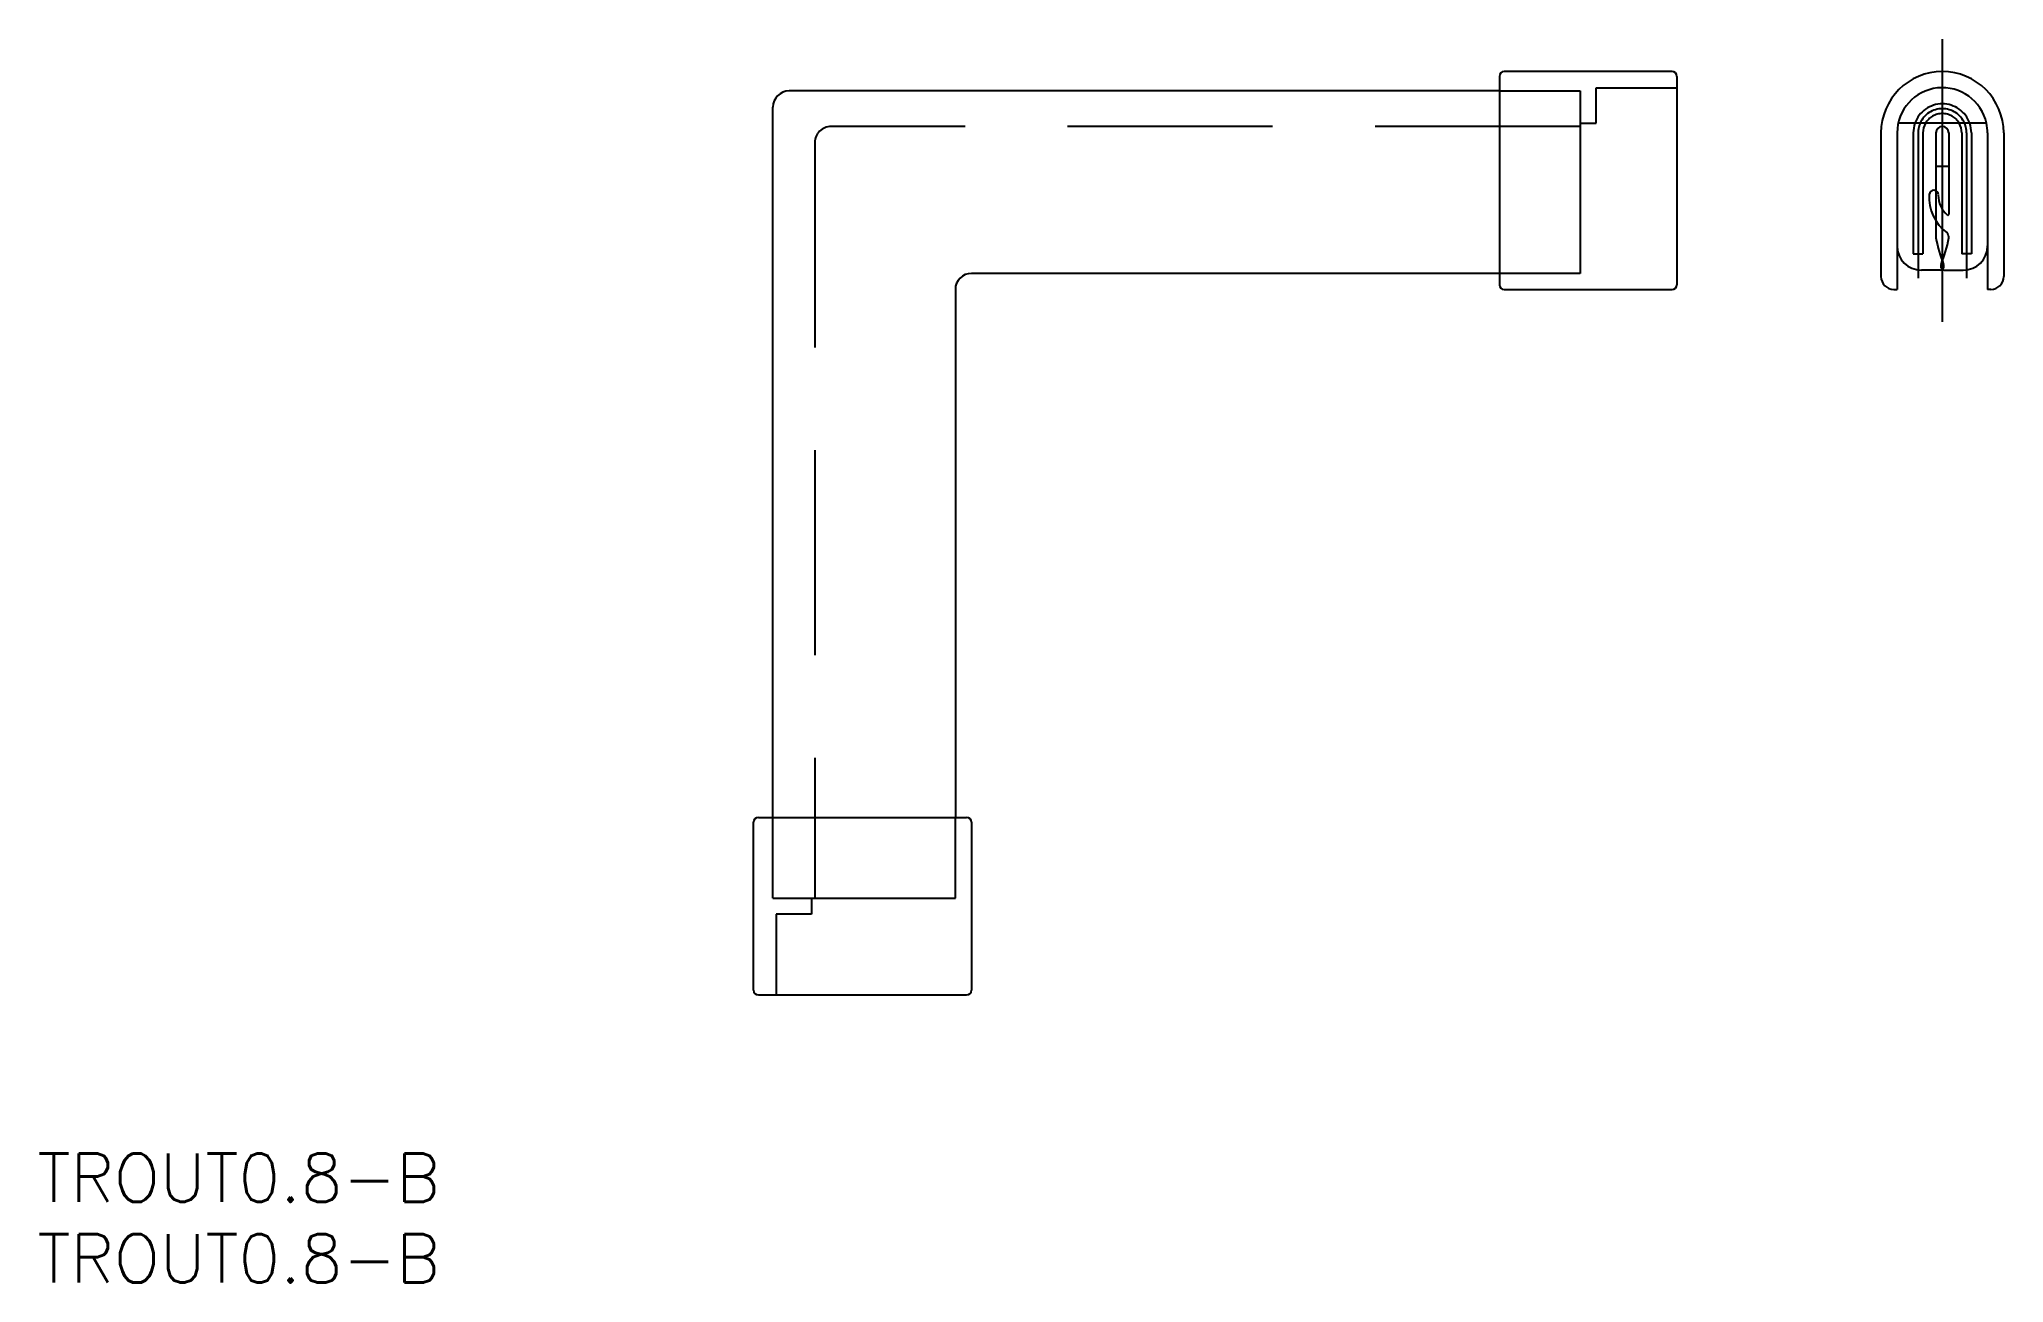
# Model space of a CAD drawing. Extents: x -51 to 70, y -18 to 59.
import ezdxf

# ---------------------------------------------------------------- set-up
doc = ezdxf.new("R2010")
doc.units = 0
doc.linetypes.add('CENTER', pattern=[50.8, 31.75, -6.35, 6.35, -6.35])
doc.linetypes.add('DASHED', pattern=[19.05, 12.7, -6.35])
doc.layers.get('0').update_dxf_attribs({"linetype": 'CONTINUOUS'})
doc.layers.add('CENTER', color=1, linetype='CENTER')
doc.styles.get("Standard").update_dxf_attribs({"font": 'txt.shx', "height": 3, "bigfont": 'bigfont.shx'})

# ---------------------------------------------------------------- blocks, each defined once
blk = doc.blocks.new('*U11')
at = {"color": 7, "linetype": 'CONTINUOUS'}
blk.add_text('TROUT0.8-B', height=3, dxfattribs=at).set_placement((-51.32, -12.82))
blk = doc.blocks.new('*U12')
at = {"color": 7, "linetype": 'CONTINUOUS'}
blk.add_text('TROUT0.8-B', height=3, dxfattribs=at).set_placement((-51.32, -17.82))

msp = doc.modelspace()

# ---------------------------------------------------------------- linework, layer by layer
at = {"color": 7, "linetype": 'CONTINUOUS'}
for p, q in [((49.95, 57.2), (39.55, 57.2)), ((39.25, 56), (-4.75, 56)), ((39.25, 56.9), (39.25, 44)), ((50.25, 56.9), (50.25, 44)), ((-5.75, 11), (-5.75, 55)), ((69.43, 54), (63.96, 54)), ((62.89, 53.4), (62.89, 44.5)), ((63.89, 53.4), (63.89, 43.7)), ((64.89, 53.4), (64.89, 45.9)), ((65.49, 53.4), (65.49, 45.9)), ((66.29, 53.4), (66.29, 46.9)), ((66.29, 53.4), (66.29, 48.35)), ((67.09, 53.4), (67.09, 48.35)), ((67.89, 53.4), (67.89, 45.9)), ((68.49, 53.4), (68.49, 45.9)), ((69.49, 53.4), (69.49, 43.7)), ((70.49, 53.4), (70.49, 44.5)), ((67.09, 51.33), (66.29, 51.33)), ((64.89, 45.9), (65.49, 45.9)), ((68.49, 45.9), (67.89, 45.9)), ((39.25, 44.7), (6.55, 44.7)), ((66.56, 44.9), (65.39, 44.9)), ((66.82, 44.9), (67.99, 44.9)), ((5.55, 43.7), (5.55, 11)), ((39.55, 43.7), (49.95, 43.7)), ((63.69, 43.7), (63.89, 43.7)), ((69.69, 43.7), (69.49, 43.7)), ((-6.65, 11), (6.25, 11)), ((-6.95, 0.3), (-6.95, 10.7)), ((6.55, 10.7), (6.55, 0.3)), ((-6.65, 0), (6.25, 0))]:
    msp.add_line(p, q, dxfattribs=at)
at = {"color": 3, "linetype": 'DASHED'}
for p, q in [((39.25, 56), (44.25, 56)), ((44.25, 56), (44.25, 46.1)), ((45.25, 56.2), (50.25, 56.2)), ((45.25, 54), (45.25, 56.2)), ((44.25, 53.8), (-2.15, 53.8)), ((44.25, 54), (45.25, 54)), ((-3.15, 52.8), (-3.15, 6)), ((44.25, 46.9), (44.25, 44.7)), ((44.25, 44.7), (39.25, 44.7)), ((-5.75, 6), (-5.75, 11)), ((5.55, 6), (5.55, 11)), ((-5.75, 6), (5.55, 6)), ((-5.55, 6), (5.55, 6)), ((-3.35, 5), (-5.55, 5)), ((-5.55, 5), (-5.55, 0)), ((-3.35, 6), (-3.35, 5)), ((3.55, 6), (5.55, 6))]:
    msp.add_line(p, q, dxfattribs=at)
at = {"color": 7, "linetype": 'CONTINUOUS'}
for centre, radius, start, end in [((39.55, 56.9), 0.3, 90, 180), ((49.95, 56.9), 0.3, 0, 90), ((66.69, 53.4), 3.8, 90, 180), ((66.69, 53.4), 3.8, 0, 90), ((-4.75, 55), 1, 90, 180), ((66.69, 53.4), 2.8, 12.3736, 180), ((66.69, 53.4), 1.8, 160.5288, 180), ((66.69, 53.4), 1.2, 150, 180), ((66.69, 53.4), 0.4, 0, 180), ((66.69, 53.4), 1.2, 0, 30), ((66.69, 53.4), 1.8, 0, 19.4712), ((66.69, 53.4), 2.8, 0, 12.3736), ((66.16, 49.56), 0.285, 359.8526, 175.686), ((68.52, 49.38), 2.65, 175.686, 234.2961), ((68.08, 49.55), 1.64, 179.8526, 228.6873), ((67.04, 48.35), 0.05, 215.6652, 0), ((65.39, 46.4), 1.5, 180, 270), ((74.73, 48.45), 8.58, 190.4295, 201.8952), ((58.65, 48.45), 8.58, 338.1048, 349.5705), ((66.59, 46.9), 0.5, 0, 40.7151), ((67.99, 46.4), 1.5, 270, 0), ((66.54, 45.15), 0.25, 274.532, 24.7029), ((66.84, 45.15), 0.25, 155.2971, 265.468), ((6.55, 43.7), 1, 90, 180), ((39.55, 44), 0.3, 180, 270), ((49.95, 44), 0.3, 270, 0), ((63.69, 44.5), 0.8, 180, 270), ((69.69, 44.5), 0.8, 270, 0), ((-6.65, 10.7), 0.3, 90, 180), ((6.25, 10.7), 0.3, 0, 90), ((-6.65, 0.3), 0.3, 180, 270), ((6.25, 0.3), 0.3, 270, 0)]:
    msp.add_arc(centre, radius, start, end, dxfattribs=at)
at = {"color": 3, "linetype": 'DASHED'}
for centre, radius, start, end in [((66.69, 53.4), 1.8, 19.4712, 160.5288), ((-2.15, 52.8), 1, 90, 180), ((66.69, 53.4), 1.2, 30, 150)]:
    msp.add_arc(centre, radius, start, end, dxfattribs=at)
at = {"layer": 'CENTER', "color": 1, "linetype": 'CENTER'}
for p, q in [((66.69, 41.7), (66.69, 59.2)), ((65.19, 53.4), (65.19, 44.4)), ((68.19, 53.4), (68.19, 44.4))]:
    msp.add_line(p, q, dxfattribs=at)
for start, end in [(23.5782, 156.4218), (156.4218, 180), (0, 23.5782)]:
    msp.add_arc((66.69, 53.4), 1.5, start, end, dxfattribs=at)

# ---------------------------------------------------------------- block references
at = {"color": 7, "linetype": 'CONTINUOUS'}
for name in ['*U11', '*U12']:
    msp.add_blockref(name, (0, 0), dxfattribs=at)

doc.saveas('drawing.dxf')
